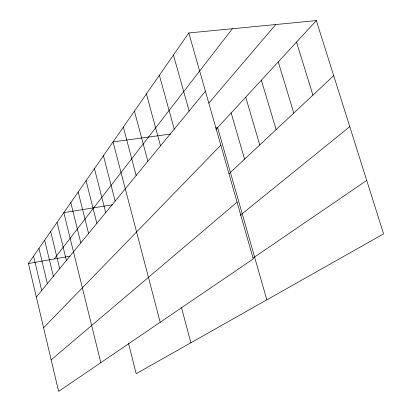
<?xml version="1.0" encoding="UTF-8"?>
<svg xmlns="http://www.w3.org/2000/svg" width="412" height="412" viewBox="0 0 412 412"><rect width="100%" height="100%" fill="white"/><g stroke="black" fill="none" stroke-linecap="round" stroke-linejoin="round"><path stroke-width="0.62" d="M188.804 32.96L253.262 258.927L58.617 391.4L28.423 263.551L188.804 32.96L316.334 20.6L383.577 233.872L136.176 373.684L128.441 343.17M54.127 258.978L232.378 28.737M36.338 297.062L205.413 91.196M208.863 103.077L275.71 24.54M215.934 129.471L316.334 20.6M43.59 327.777L220.817 145.178M229.051 173.715L333.699 75.669M51.165 359.846L237.08 202.189M240.248 215.291L349.773 126.654M252.999 258.103L366.726 180.425M28.423 263.551L69.958 256.166M112.528 204.815L63.829 212.643L100.822 362.673M170.728 134.034L113.032 141.903L160.186 322.272M215.723 127.9L217.624 127.643L266.822 299.854M296.511 42.096L312.919 95.141M278.255 61.898L293.792 113.058M261.373 80.201L276.128 129.61M245.727 97.165L259.771 144.936M231.178 112.94L244.573 159.176M173.457 55.028L189.149 111.003M159.372 75.272L174.24 129.157M146.409 93.915L160.525 145.853M134.436 111.132L147.872 161.257M181.512 307.651L190.885 342.769M123.337 127.081L136.156 175.522M103.427 155.71L115.159 201.092M94.461 168.606L105.709 212.592M86.067 180.672L96.877 223.35M78.192 191.992L88.59 233.439M70.797 202.627L80.814 242.91M57.067 222.367L66.383 260.477M50.686 231.539L59.689 268.629M44.661 240.206L53.364 276.334M38.955 248.405L47.38 283.616M33.552 256.176L41.715 290.517"/></g></svg>
